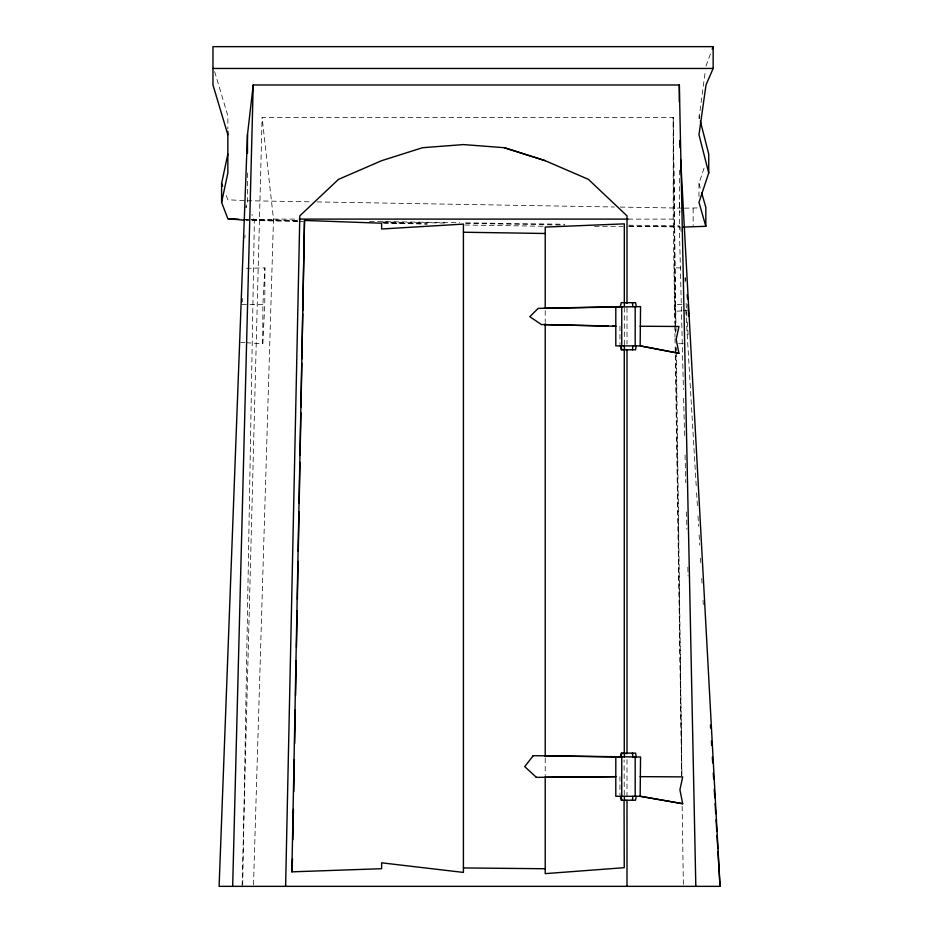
<?xml version="1.0" encoding="UTF-8"?>
<svg xmlns="http://www.w3.org/2000/svg" width="933" height="933" viewBox="0 0 933 933"><rect width="100%" height="100%" fill="white"/><g stroke="black" fill="none" stroke-linecap="round" stroke-linejoin="round"><path stroke-width="0.7" stroke-dasharray="4.67 3.5" d="M624.259 794.858L624.084 759.905M624.317 344.767L624.294 308.345M246.23 342.738L262.756 343.717L262.896 304.59L264.902 267.899L243.676 268.377M262.756 343.717L264.785 304.59L264.902 267.899M242.697 884.892L254.359 221.109L251.898 214.415M242.09 886.35L262.115 117.605L673.218 117.605L676.063 333.093M253.519 884.892L273.497 219.103L262.115 117.605M247.478 173.002L247.478 202.379L248.458 205.05M244.889 238.032L245.006 235.139M698.98 118.689L705.395 70.313M698.98 196.548L698.98 183.439L704.742 166.074M706.001 66.045L711.238 51.828M681.941 310.806L675.2 311.342L675.492 331.716M683.294 310.701L687.341 310.386M684.39 208.176L698.782 207.896M273.497 219.103L298.21 219.103M628.154 219.103L673.218 219.103L674.816 323.996M594.484 226.311L623.197 226.311M628.959 226.311L679.341 226.311L683.423 389.493M673.218 219.103L673.218 117.605L674.629 267.888L681.708 267.888M241.787 304.59L264.785 304.59M681.988 304.59L675.095 304.59L675.527 332.463M678.594 343.717L685.802 343.717M297.755 221.483L245.985 220.351M299.201 221.494L303.54 221.529M296.671 220.386L245.706 219.652L300.858 221.004M369.48 221.448L459.747 222.742M465.579 222.835L564.593 224.258M628.655 225.191L679.621 225.926M247.163 200.735L311.295 201.831M317.127 201.925L614.439 206.986M620.27 207.079L682.933 208.152M296.717 220.515L245.706 219.652L300.951 220.888M382.705 221.984L445.379 223.045M465.777 223.395L564.885 225.075M629.017 226.171L680.029 227.034M464.856 225.005L544.336 226.264M384.034 222.824L427.279 223.908M382.367 222.707L401.26 223.127M383.591 223.034L427.127 224.095M244.329 200.642L227.85 199.755L225.238 192.956M240.726 342.411L244.854 342.656M214.625 71.573L227.85 115.774L227.85 128.882M698.98 183.439L700.881 190.087M698.98 115.774L699.668 118.514M685.51 277.777L685.778 280.611M686.875 316.182L685.93 300.356M687.259 321.978L688.122 335.029M679.341 202.379L679.947 212.537M680.81 227.057L681.078 231.419M685.743 309.838L696.275 487.003M696.624 492.811L697.406 505.884M698.001 516.042L698.607 526.212M699.132 534.924L699.738 545.094M700.508 558.156L700.94 565.421M701.721 578.483L702.071 584.303M703.015 600.269L703.272 604.631M684.962 277.777L685.137 282.011M683.632 398.239L684.589 436.119M685.055 455.059L685.743 482.746M686.478 511.89L686.91 529.373M687.854 567.252L688.076 575.999M674.839 325.454L675.014 337.105M675.037 338.562L681.696 775.626M682.163 806.217L683.364 884.892M675.725 347.729L681.813 775.79M676.262 347.647L676.297 350.563M676.32 352.021L681.918 775.696M674.629 267.888L675.2 311.342L673.218 117.605M693.137 208.316L693.137 225.798M679.341 170.168L679.341 226.311M626.999 307.68L626.999 344.125M626.999 759.544L626.999 798.893M619.955 326.247L619.955 344.475M619.955 776.653L619.955 794.881M545.21 310.712L545.21 322.363M545.21 758.016L545.21 775.498M246.172 204.817L246.055 207.709L246.207 204.793"/><path stroke-width="1.4" d="M545.21 776.956L545.21 873.638L624.247 867.69L624.06 800.689M624.27 754.074L624.27 349.129M624.317 302.514L624.329 223.862L545.21 227.057L545.21 307.797M291.866 871.842L304.508 220.445L381.62 223.209L381.62 228.993L463.409 224.095L463.409 872.425L381.62 862.815L381.62 868.705L291.866 871.842L292.495 858.722M292.845 839.782L293.428 809.179M293.755 791.697L294.35 759.637M294.653 743.601L295.283 710.083M295.563 695.517L296.216 660.541M296.472 647.42L297.149 610.998M297.37 599.336L298.082 561.444M298.28 551.251L299.015 511.902M299.19 503.155L299.948 462.36M300.088 455.071L300.881 412.806M300.997 406.975L301.814 363.264M301.895 358.89L302.747 313.71M302.805 310.794L304.508 220.445M285.615 886.35L299.82 215.85L338.504 179.358L381.62 160.686L422.509 147.706L463.409 144.58L504.31 147.706L545.21 160.686L588.385 179.358L626.999 215.85L626.999 303.307M232.667 886.35L253.216 84.985L679.341 84.985L695.82 886.35M253.216 84.985L247.478 134.714L219.103 886.35L720.031 886.35L680.658 159.38M241.939 301.697L242.09 298.793M624.224 306.619L624.609 302.7M624.224 757.025L624.609 753.106M632.457 349.805L632.912 345.886M632.457 800.211L632.912 796.292M621.366 755.718L621.821 753.106M620.422 306.619L621.18 302.7L635.56 302.7L636.329 306.619M620.422 757.025L621.18 753.106L635.56 753.106L636.329 757.025M636.271 345.886L635.501 349.805L621.18 349.805L620.422 345.886M636.271 796.292L635.501 800.211L621.18 800.211L620.422 796.292M244.598 220.223L227.85 218.695L221.599 202.379L221.599 183.439L227.85 154.062M221.599 202.379L227.85 173.002L227.85 131.378M700.368 121.243L708.73 154.062L708.73 173.002L698.98 202.379L705.826 226.311L682.933 227.081M712.194 49.239L713.15 46.65L212.969 46.65L212.969 84.985L227.85 134.714M713.15 46.65L713.15 68.459L706.001 84.985L698.98 134.714L708.73 173.002M536.417 777.364L524.719 766.634L533.233 755.683M615.803 326.247L541.338 324.544L529.827 316.672L538.166 308.391L640.551 306.619L640.155 345.886L678.944 353.315L676.168 339.437L678.944 326.468L640.155 326.247M544.067 308.263L619.955 306.619M545.059 777.282L615.64 776.699M536.23 777.364L615.803 776.653M212.969 68.459L713.15 68.459M299.656 219.103L628.154 219.103M533.058 755.683L640.551 757.025L640.155 796.292L682.699 803.721L679.924 789.843L682.699 776.874L640.155 776.653M463.409 867.935L545.21 868.74M463.409 232.224L545.21 233.483M544.79 755.858L619.955 757.025M544.429 324.614L608.339 326.002M612.701 326.095L615.605 326.153M227.85 218.695L238.836 219.29M682.699 803.721L640.318 796.292L615.803 796.292L615.803 757.025M678.944 353.315L640.318 345.886L615.803 345.886L615.803 306.619M504.31 147.706L545.21 160.686M221.599 183.439L222.637 186.157M701.639 192.746L705.826 207.371L705.826 226.311M621.366 347.193L621.821 349.805M621.366 797.598L621.821 800.211M632.457 302.7L632.912 306.619M632.457 753.106L632.912 757.025M624.224 345.886L624.609 349.805M624.224 796.292L624.609 800.211M687.166 294.735L687.586 298.98M688.134 304.625L688.694 316.089M710.445 725.163L710.619 728.067M711.401 741.129L711.657 745.49M712.345 757.106L712.695 762.914M713.29 773.084L713.64 778.892M714.246 789.05L714.76 797.762M715.11 803.581L715.716 813.739M716.054 819.547L716.754 831.163M717.01 835.525L717.792 848.598M717.955 851.502L720.031 886.35M679.656 140.521L680.04 147.776M679.341 84.985L679.341 102.035M635.186 306.619L635.186 345.886M635.186 757.025L635.186 796.292M626.999 349.957L626.999 753.712M626.999 800.351L626.999 886.35M621.751 306.619L621.751 345.886M621.751 757.025L621.751 796.292M545.21 323.821L545.21 756.558M247.478 134.714L247.478 153.152"/></g></svg>
